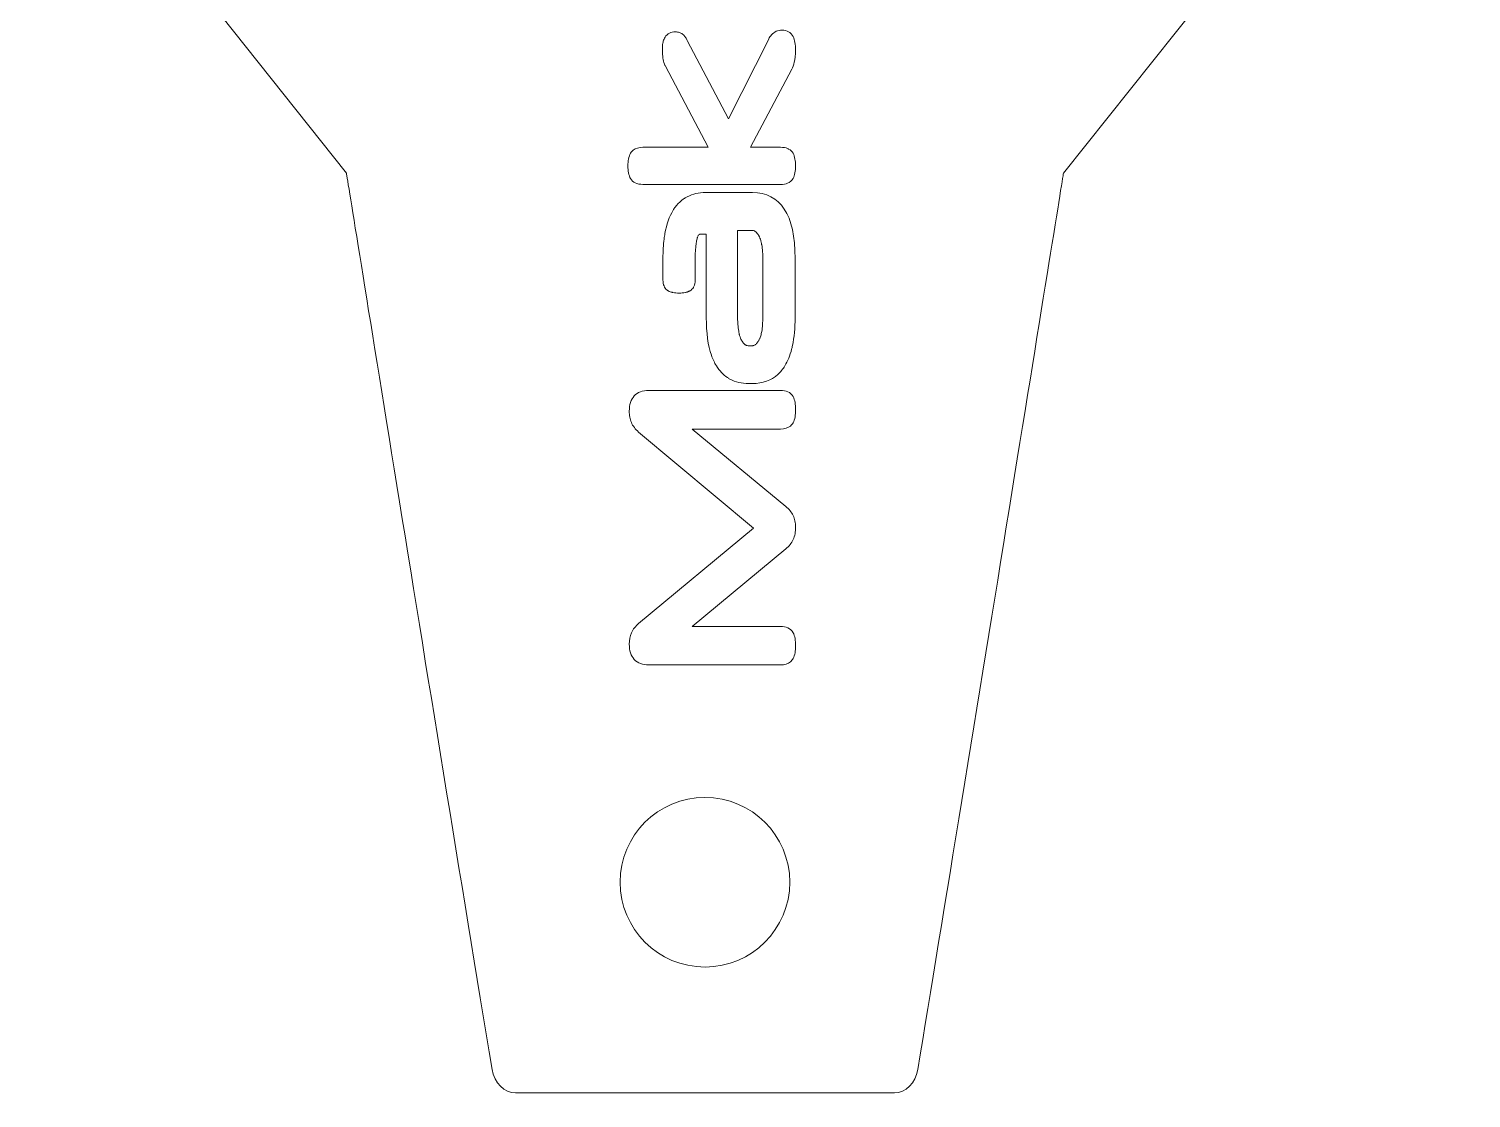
# Model space of a CAD drawing. Header units: inches. Extents: x -5.8 to 5.8, y -5.8 to 5.8.
# Drawn here: x -5.75 to -4.495, y -1.227 to -0.296 of the extents above; entities that cross this region are included whole.
import ezdxf

# ---------------------------------------------------------------- set-up
doc = ezdxf.new("R2010")
doc.units = ezdxf.units.IN
doc.header["$MEASUREMENT"] = 0
doc.layers.add('VIEW_HATCHES', color=7, linetype='Continuous')

msp = doc.modelspace()

# ---------------------------------------------------------------- linework, layer by layer
at = {"layer": 'VIEW_HATCHES', "color": 4, "lineweight": 5}
for points in [[(-4.4772, 0.9065), (-4.4772, 0.9065), (-5.6577, 1.8903), (-5.6577, 1.8903), (-5.6577, 1.8903), (-5.7161, 1.9389), (-5.7499, 2.0109), (-5.75, 2.0869), (-5.75, 2.0869), (-5.7501, 2.1629), (-5.716, 2.2353), (-5.6577, 2.284), (-5.6577, 2.284), (-5.6577, 2.284), (-4.4772, 3.2677), (-4.4772, 3.2677), (-4.4772, 3.2677), (-4.4772, 3.2677), (-4.4772, 3.2677), (-4.4772, 3.2677), (-4.4772, 3.2677), (-4.471, 3.2983), (-4.1656, 4.8512), (-3.9972, 5.6868), (-3.9972, 5.6868), (-3.9898, 5.7236), (-3.9574, 5.75), (-3.92, 5.75), (-3.92, 5.75), (-3.92, 5.75), (-2.6709, 5.75), (-2.6709, 5.75), (-2.6709, 5.75), (-2.6335, 5.75), (-2.6012, 5.7235), (-2.5937, 5.6868), (-2.5937, 5.6868), (-2.3902, 4.6773), (-2.1199, 3.2983), (-2.1138, 3.2677), (-2.1138, 3.2677), (-2.1138, 3.2677), (-2.1138, 3.2677), (-2.1138, 3.2677), (-2.1138, 3.2677), (-2.1138, 3.2677), (-0.9333, 2.284), (-0.9333, 2.284), (-0.9333, 2.284), (-0.8748, 2.2354), (-0.841, 2.1633), (-0.841, 2.0874), (-0.841, 2.0874), (-0.8409, 2.0114), (-0.8749, 1.939), (-0.9333, 1.8903), (-0.9333, 1.8903), (-0.9333, 1.8903), (-2.1138, 0.9065), (-2.1138, 0.9065), (-2.1138, 0.9065), (-2.1138, 0.9065), (-2.1138, 0.9065), (-2.1138, 0.9065), (-2.1138, 0.9065), (-2.1199, 0.8759), (-2.4356, -0.7278), (-2.5938, -1.5126), (-2.5938, -1.5126), (-2.6012, -1.5493), (-2.6335, -1.5757), (-2.671, -1.5757), (-2.671, -1.5757), (-2.671, -1.5757), (-3.92, -1.5757), (-3.92, -1.5757), (-3.92, -1.5757), (-3.9575, -1.5757), (-3.9898, -1.5493), (-3.9972, -1.5126), (-3.9972, -1.5126), (-4.2007, -0.5031), (-4.471, 0.8759), (-4.4772, 0.9065), (-4.4772, 0.9065), (-4.4772, 0.9065), (-4.4772, 0.9065), (-4.4772, 0.9065)], [(-4.8495, 0.3394), (-4.8495, 0.3394), (-4.5968, 0.0221), (-4.5968, 0.0221), (-4.5968, 0.0221), (-4.5814, 0.0065), (-4.5725, -0.0167), (-4.5724, -0.0413), (-4.5724, -0.0413), (-4.5724, -0.0658), (-4.5814, -0.0891), (-4.5968, -0.1048), (-4.5968, -0.1048), (-4.5968, -0.1048), (-4.8495, -0.422), (-4.8495, -0.422), (-4.8495, -0.422), (-4.8495, -0.422), (-4.8495, -0.422), (-4.8495, -0.422), (-4.8495, -0.422), (-4.8511, -0.4319), (-4.9318, -0.9326), (-4.9763, -1.202), (-4.9763, -1.202), (-4.9782, -1.2139), (-4.9867, -1.2224), (-4.9966, -1.2224), (-4.9966, -1.2224), (-4.9966, -1.2224), (-5.3264, -1.2224), (-5.3264, -1.2224), (-5.3264, -1.2224), (-5.3363, -1.2224), (-5.3449, -1.2138), (-5.3468, -1.202), (-5.3468, -1.202), (-5.4006, -0.8765), (-5.4719, -0.4318), (-5.4736, -0.422), (-5.4736, -0.422), (-5.4736, -0.422), (-5.4736, -0.422), (-5.4736, -0.422), (-5.4736, -0.422), (-5.4736, -0.422), (-5.7256, -0.1048), (-5.7256, -0.1048), (-5.7256, -0.1048), (-5.7411, -0.0891), (-5.75, -0.0659), (-5.75, -0.0414), (-5.75, -0.0414), (-5.75, -0.0169), (-5.741, 0.0065), (-5.7256, 0.0222), (-5.7256, 0.0222), (-5.7256, 0.0222), (-5.4736, 0.3394), (-5.4736, 0.3394), (-5.4736, 0.3394), (-5.4736, 0.3394), (-5.4736, 0.3394), (-5.4736, 0.3394), (-5.4736, 0.3394), (-5.4719, 0.3493), (-5.3886, 0.8664), (-5.3468, 1.1194), (-5.3468, 1.1194), (-5.3449, 1.1313), (-5.3363, 1.1398), (-5.3264, 1.1398), (-5.3264, 1.1398), (-5.3264, 1.1398), (-4.9966, 1.1398), (-4.9966, 1.1398), (-4.9966, 1.1398), (-4.9868, 1.1398), (-4.9782, 1.1312), (-4.9763, 1.1194), (-4.9763, 1.1194), (-4.9225, 0.7939), (-4.8512, 0.3492), (-4.8495, 0.3394), (-4.8495, 0.3394), (-4.8495, 0.3394), (-4.8495, 0.3394), (-4.8495, 0.3394)]]:
    msp.add_open_spline(points, degree=3, knots=[0, 0, 0, 0, 0.045455, 0.045455, 0.045455, 0.045455, 0.090909, 0.090909, 0.090909, 0.090909, 0.136364, 0.136364, 0.136364, 0.136364, 0.181818, 0.181818, 0.181818, 0.181818, 0.227273, 0.227273, 0.227273, 0.227273, 0.272727, 0.272727, 0.272727, 0.272727, 0.318182, 0.318182, 0.318182, 0.318182, 0.363636, 0.363636, 0.363636, 0.363636, 0.409091, 0.409091, 0.409091, 0.409091, 0.454545, 0.454545, 0.454545, 0.454545, 0.5, 0.5, 0.5, 0.5, 0.545455, 0.545455, 0.545455, 0.545455, 0.590909, 0.590909, 0.590909, 0.590909, 0.636364, 0.636364, 0.636364, 0.636364, 0.681818, 0.681818, 0.681818, 0.681818, 0.727273, 0.727273, 0.727273, 0.727273, 0.772727, 0.772727, 0.772727, 0.772727, 0.818182, 0.818182, 0.818182, 0.818182, 0.863636, 0.863636, 0.863636, 0.863636, 0.909091, 0.909091, 0.909091, 0.909091, 0.954545, 0.954545, 0.954545, 0.954545, 1, 1, 1, 1], dxfattribs=at)
at = {"layer": 'VIEW_HATCHES', "color": 2, "lineweight": 5}
for points, knots in [([(-5.1588, -0.3993), (-5.1588, -0.3993), (-5.196, -0.3288), (-5.196, -0.3288), (-5.196, -0.3288), (-5.196, -0.3288), (-5.196, -0.3288), (-5.196, -0.3288), (-5.196, -0.3288), (-5.196, -0.3288), (-5.196, -0.3287), (-5.196, -0.3287), (-5.196, -0.3287), (-5.196, -0.3287), (-5.196, -0.3287), (-5.196, -0.3287), (-5.196, -0.3287), (-5.1962, -0.3283), (-5.1964, -0.328), (-5.1965, -0.3278), (-5.1965, -0.3278), (-5.1966, -0.3276), (-5.1967, -0.3273), (-5.1969, -0.3269), (-5.1969, -0.3269), (-5.1975, -0.3253), (-5.198, -0.3235), (-5.1982, -0.3217), (-5.1982, -0.3217), (-5.1983, -0.3207), (-5.1984, -0.3193), (-5.1985, -0.3176), (-5.1985, -0.3176), (-5.1986, -0.3159), (-5.1986, -0.3141), (-5.1986, -0.3123), (-5.1986, -0.3123), (-5.1986, -0.3123), (-5.1986, -0.3123), (-5.1986, -0.3123), (-5.1986, -0.3123), (-5.1986, -0.3123), (-5.1986, -0.3123), (-5.1986, -0.3123), (-5.1986, -0.3123), (-5.1986, -0.3107), (-5.1984, -0.3092), (-5.198, -0.3078), (-5.198, -0.3078), (-5.1979, -0.3074), (-5.1979, -0.3072), (-5.1978, -0.307), (-5.1978, -0.307), (-5.1975, -0.3058), (-5.1969, -0.3047), (-5.1963, -0.3036), (-5.1963, -0.3036), (-5.1963, -0.3036), (-5.1963, -0.3036), (-5.1963, -0.3036), (-5.1963, -0.3036), (-5.1953, -0.302), (-5.194, -0.3009), (-5.1924, -0.3), (-5.1924, -0.3), (-5.191, -0.2993), (-5.1893, -0.2989), (-5.1874, -0.2989), (-5.1874, -0.2989), (-5.1874, -0.2989), (-5.1874, -0.2989), (-5.1874, -0.2989), (-5.1874, -0.2989), (-5.1861, -0.2989), (-5.1848, -0.2991), (-5.1836, -0.2995), (-5.1836, -0.2995), (-5.1823, -0.3), (-5.1812, -0.3007), (-5.1803, -0.3016), (-5.1803, -0.3016), (-5.1796, -0.3023), (-5.179, -0.303), (-5.1784, -0.3039), (-5.1784, -0.3039), (-5.1779, -0.3047), (-5.1774, -0.3055), (-5.1769, -0.3064), (-5.1769, -0.3064), (-5.1769, -0.3064), (-5.1769, -0.3064), (-5.1769, -0.3064), (-5.1769, -0.3064), (-5.1769, -0.3064), (-5.1412, -0.3745), (-5.1412, -0.3745), (-5.1412, -0.3745), (-5.1412, -0.3745), (-5.1061, -0.3052), (-5.1061, -0.3052), (-5.1061, -0.3052), (-5.1061, -0.3052), (-5.1061, -0.3052), (-5.1061, -0.3052), (-5.1061, -0.3052), (-5.1061, -0.3052), (-5.1061, -0.3051), (-5.1061, -0.3051), (-5.1061, -0.3051), (-5.1057, -0.3045), (-5.1054, -0.3039), (-5.105, -0.3033), (-5.105, -0.3033), (-5.1046, -0.3026), (-5.1041, -0.3021), (-5.1037, -0.3016), (-5.1037, -0.3016), (-5.1012, -0.2988), (-5.0981, -0.2974), (-5.0944, -0.2974), (-5.0944, -0.2974), (-5.09, -0.2974), (-5.0868, -0.2992), (-5.0848, -0.303), (-5.0848, -0.303), (-5.0841, -0.3045), (-5.0835, -0.3062), (-5.0832, -0.3083), (-5.0832, -0.3083), (-5.0828, -0.3102), (-5.0827, -0.3123), (-5.0827, -0.3147), (-5.0827, -0.3147), (-5.0827, -0.3191), (-5.083, -0.3226), (-5.0838, -0.3253), (-5.0838, -0.3253), (-5.0845, -0.3279), (-5.0852, -0.3299), (-5.086, -0.3313), (-5.086, -0.3313), (-5.086, -0.3313), (-5.122, -0.3994), (-5.122, -0.3994), (-5.122, -0.3994), (-5.122, -0.3994), (-5.0957, -0.3994), (-5.0957, -0.3994), (-5.0957, -0.3994), (-5.0957, -0.3994), (-5.0957, -0.3993), (-5.0957, -0.3993), (-5.0957, -0.3993), (-5.0957, -0.3993), (-5.0957, -0.3993), (-5.0957, -0.3993), (-5.0957, -0.3993), (-5.0957, -0.3993), (-5.0957, -0.3994), (-5.0957, -0.3994), (-5.0957, -0.3994), (-5.0933, -0.3994), (-5.0913, -0.3997), (-5.0896, -0.4004), (-5.0896, -0.4004), (-5.0892, -0.4006), (-5.0889, -0.4008), (-5.0887, -0.4009), (-5.0887, -0.4009), (-5.0887, -0.4009), (-5.0887, -0.4009), (-5.0887, -0.4009), (-5.0887, -0.4009), (-5.087, -0.4017), (-5.0858, -0.403), (-5.0849, -0.4045), (-5.0849, -0.4045), (-5.0841, -0.4059), (-5.0835, -0.4076), (-5.0832, -0.4096), (-5.0832, -0.4096), (-5.0828, -0.4114), (-5.0827, -0.4134), (-5.0827, -0.4156), (-5.0827, -0.4156), (-5.0827, -0.4178), (-5.0828, -0.4198), (-5.0832, -0.4216), (-5.0832, -0.4216), (-5.0835, -0.4236), (-5.0841, -0.4252), (-5.0849, -0.4266), (-5.0849, -0.4266), (-5.086, -0.4284), (-5.0876, -0.4298), (-5.0896, -0.4306), (-5.0896, -0.4306), (-5.0913, -0.4313), (-5.0934, -0.4317), (-5.0957, -0.4317), (-5.0957, -0.4317), (-5.0957, -0.4317), (-5.2155, -0.4317), (-5.2155, -0.4317), (-5.2155, -0.4317), (-5.2208, -0.4317), (-5.2244, -0.43), (-5.2263, -0.4266), (-5.2263, -0.4266), (-5.2271, -0.4253), (-5.2277, -0.4236), (-5.2281, -0.4216), (-5.2281, -0.4216), (-5.2284, -0.4198), (-5.2286, -0.4178), (-5.2286, -0.4156), (-5.2286, -0.4156), (-5.2286, -0.4134), (-5.2284, -0.4114), (-5.2281, -0.4096), (-5.2281, -0.4096), (-5.2277, -0.4076), (-5.2271, -0.4059), (-5.2263, -0.4045), (-5.2263, -0.4045), (-5.2263, -0.4045), (-5.2263, -0.4045), (-5.2263, -0.4045), (-5.2263, -0.4045), (-5.2263, -0.4045), (-5.2263, -0.4045), (-5.2263, -0.4045), (-5.2263, -0.4045), (-5.2263, -0.4045), (-5.2263, -0.4045), (-5.2263, -0.4045), (-5.2263, -0.4045), (-5.226, -0.4039), (-5.2257, -0.4035), (-5.2253, -0.403), (-5.2253, -0.403), (-5.2249, -0.4026), (-5.2245, -0.4022), (-5.224, -0.4018), (-5.224, -0.4018), (-5.2219, -0.4002), (-5.2191, -0.3994), (-5.2155, -0.3994), (-5.2155, -0.3994), (-5.2155, -0.3994), (-5.1588, -0.3993), (-5.1588, -0.3993)], [0, 0, 0, 0, 0.015873, 0.015873, 0.015873, 0.015873, 0.031746, 0.031746, 0.031746, 0.031746, 0.047619, 0.047619, 0.047619, 0.047619, 0.063492, 0.063492, 0.063492, 0.063492, 0.079365, 0.079365, 0.079365, 0.079365, 0.095238, 0.095238, 0.095238, 0.095238, 0.111111, 0.111111, 0.111111, 0.111111, 0.126984, 0.126984, 0.126984, 0.126984, 0.142857, 0.142857, 0.142857, 0.142857, 0.15873, 0.15873, 0.15873, 0.15873, 0.174603, 0.174603, 0.174603, 0.174603, 0.190476, 0.190476, 0.190476, 0.190476, 0.206349, 0.206349, 0.206349, 0.206349, 0.222222, 0.222222, 0.222222, 0.222222, 0.238095, 0.238095, 0.238095, 0.238095, 0.253968, 0.253968, 0.253968, 0.253968, 0.269841, 0.269841, 0.269841, 0.269841, 0.285714, 0.285714, 0.285714, 0.285714, 0.301587, 0.301587, 0.301587, 0.301587, 0.31746, 0.31746, 0.31746, 0.31746, 0.333333, 0.333333, 0.333333, 0.333333, 0.349206, 0.349206, 0.349206, 0.349206, 0.365079, 0.365079, 0.365079, 0.365079, 0.380952, 0.380952, 0.380952, 0.380952, 0.396825, 0.396825, 0.396825, 0.396825, 0.412698, 0.412698, 0.412698, 0.412698, 0.428571, 0.428571, 0.428571, 0.428571, 0.444444, 0.444444, 0.444444, 0.444444, 0.460317, 0.460317, 0.460317, 0.460317, 0.47619, 0.47619, 0.47619, 0.47619, 0.492063, 0.492063, 0.492063, 0.492063, 0.507937, 0.507937, 0.507937, 0.507937, 0.52381, 0.52381, 0.52381, 0.52381, 0.539683, 0.539683, 0.539683, 0.539683, 0.555556, 0.555556, 0.555556, 0.555556, 0.571429, 0.571429, 0.571429, 0.571429, 0.587302, 0.587302, 0.587302, 0.587302, 0.603175, 0.603175, 0.603175, 0.603175, 0.619048, 0.619048, 0.619048, 0.619048, 0.634921, 0.634921, 0.634921, 0.634921, 0.650794, 0.650794, 0.650794, 0.650794, 0.666667, 0.666667, 0.666667, 0.666667, 0.68254, 0.68254, 0.68254, 0.68254, 0.698413, 0.698413, 0.698413, 0.698413, 0.714286, 0.714286, 0.714286, 0.714286, 0.730159, 0.730159, 0.730159, 0.730159, 0.746032, 0.746032, 0.746032, 0.746032, 0.761905, 0.761905, 0.761905, 0.761905, 0.777778, 0.777778, 0.777778, 0.777778, 0.793651, 0.793651, 0.793651, 0.793651, 0.809524, 0.809524, 0.809524, 0.809524, 0.825397, 0.825397, 0.825397, 0.825397, 0.84127, 0.84127, 0.84127, 0.84127, 0.857143, 0.857143, 0.857143, 0.857143, 0.873016, 0.873016, 0.873016, 0.873016, 0.888889, 0.888889, 0.888889, 0.888889, 0.904762, 0.904762, 0.904762, 0.904762, 0.920635, 0.920635, 0.920635, 0.920635, 0.936508, 0.936508, 0.936508, 0.936508, 0.952381, 0.952381, 0.952381, 0.952381, 0.968254, 0.968254, 0.968254, 0.968254, 0.984127, 0.984127, 0.984127, 0.984127, 1, 1, 1, 1]), ([(-5.0831, -0.5477), (-5.0831, -0.5568), (-5.0839, -0.5649), (-5.0853, -0.5718), (-5.0853, -0.5718), (-5.0856, -0.573), (-5.0858, -0.5741), (-5.0861, -0.5752), (-5.0861, -0.5752), (-5.0875, -0.5807), (-5.0895, -0.5855), (-5.0919, -0.5895), (-5.0919, -0.5895), (-5.0919, -0.5895), (-5.0919, -0.5896), (-5.0919, -0.5896), (-5.0919, -0.5896), (-5.0919, -0.5896), (-5.0919, -0.5896), (-5.0919, -0.5896), (-5.0919, -0.5896), (-5.0928, -0.591), (-5.0938, -0.5923), (-5.0948, -0.5936), (-5.0948, -0.5936), (-5.0958, -0.5948), (-5.0968, -0.5959), (-5.098, -0.597), (-5.098, -0.597), (-5.098, -0.597), (-5.098, -0.597), (-5.098, -0.597), (-5.098, -0.597), (-5.1038, -0.6023), (-5.1112, -0.605), (-5.1203, -0.605), (-5.1203, -0.605), (-5.1203, -0.605), (-5.1206, -0.605), (-5.1206, -0.605), (-5.1206, -0.605), (-5.1206, -0.605), (-5.1206, -0.605), (-5.1206, -0.605), (-5.1206, -0.605), (-5.1206, -0.605), (-5.123, -0.605), (-5.123, -0.605), (-5.123, -0.605), (-5.123, -0.605), (-5.123, -0.605), (-5.123, -0.605), (-5.123, -0.605), (-5.123, -0.605), (-5.1233, -0.605), (-5.1233, -0.605), (-5.1233, -0.605), (-5.1233, -0.605), (-5.1233, -0.605), (-5.1233, -0.605), (-5.1233, -0.605), (-5.1233, -0.605), (-5.1233, -0.605), (-5.1233, -0.605), (-5.1233, -0.605), (-5.1296, -0.605), (-5.1351, -0.6037), (-5.1398, -0.6011), (-5.1398, -0.6011), (-5.1406, -0.6007), (-5.1413, -0.6003), (-5.142, -0.5998), (-5.142, -0.5998), (-5.1458, -0.5973), (-5.149, -0.5939), (-5.1516, -0.5896), (-5.1516, -0.5896), (-5.1516, -0.5896), (-5.1516, -0.5896), (-5.1516, -0.5896), (-5.1516, -0.5896), (-5.1516, -0.5896), (-5.1516, -0.5895), (-5.1516, -0.5895), (-5.1516, -0.5895), (-5.1525, -0.5882), (-5.1532, -0.5868), (-5.1539, -0.5852), (-5.1539, -0.5852), (-5.1539, -0.5852), (-5.1539, -0.5852), (-5.1539, -0.5852), (-5.1539, -0.5852), (-5.1546, -0.5837), (-5.1553, -0.5821), (-5.1559, -0.5804), (-5.1559, -0.5804), (-5.1589, -0.5718), (-5.1604, -0.5609), (-5.1604, -0.5477), (-5.1604, -0.5477), (-5.1604, -0.5477), (-5.1605, -0.5477), (-5.1605, -0.5477), (-5.1605, -0.5477), (-5.1605, -0.5477), (-5.1604, -0.5474), (-5.1604, -0.5474), (-5.1604, -0.5474), (-5.1604, -0.5474), (-5.1604, -0.475), (-5.1604, -0.475), (-5.1604, -0.475), (-5.1604, -0.475), (-5.1661, -0.475), (-5.1661, -0.475), (-5.1661, -0.475), (-5.1661, -0.475), (-5.1661, -0.475), (-5.1661, -0.475), (-5.1661, -0.475), (-5.1661, -0.475), (-5.1661, -0.475), (-5.1661, -0.475), (-5.1661, -0.475), (-5.1661, -0.475), (-5.1661, -0.475), (-5.1662, -0.4751), (-5.1662, -0.4751), (-5.1662, -0.4751), (-5.1663, -0.4751), (-5.1664, -0.4752), (-5.1664, -0.4752), (-5.1664, -0.4752), (-5.1664, -0.4752), (-5.1664, -0.4752), (-5.1664, -0.4752), (-5.1668, -0.4754), (-5.1673, -0.4758), (-5.1674, -0.476), (-5.1674, -0.476), (-5.1674, -0.476), (-5.1675, -0.4762), (-5.1675, -0.4762), (-5.1675, -0.4762), (-5.1675, -0.4762), (-5.1675, -0.4762), (-5.1675, -0.4762), (-5.1675, -0.4762), (-5.1675, -0.4762), (-5.1675, -0.4763), (-5.1675, -0.4763), (-5.1675, -0.4763), (-5.1675, -0.4763), (-5.1675, -0.4763), (-5.1675, -0.4763), (-5.1675, -0.4763), (-5.1675, -0.4763), (-5.1676, -0.4765), (-5.1676, -0.4765), (-5.1676, -0.4765), (-5.1676, -0.4765), (-5.1676, -0.4765), (-5.1676, -0.4765), (-5.1676, -0.4765), (-5.1677, -0.4769), (-5.1679, -0.4773), (-5.168, -0.4777), (-5.168, -0.4777), (-5.168, -0.4777), (-5.168, -0.4777), (-5.168, -0.4777), (-5.168, -0.4777), (-5.168, -0.4777), (-5.168, -0.4778), (-5.168, -0.4778), (-5.168, -0.4778), (-5.168, -0.4778), (-5.168, -0.4778), (-5.168, -0.4778), (-5.168, -0.4778), (-5.168, -0.4778), (-5.1681, -0.478), (-5.1681, -0.478), (-5.1681, -0.478), (-5.1681, -0.478), (-5.1682, -0.4783), (-5.1682, -0.4783), (-5.1682, -0.4783), (-5.1683, -0.4787), (-5.1685, -0.4793), (-5.1686, -0.4799), (-5.1686, -0.4799), (-5.1686, -0.4799), (-5.1686, -0.4799), (-5.1686, -0.4799), (-5.1686, -0.4799), (-5.1688, -0.4805), (-5.1689, -0.4811), (-5.169, -0.4818), (-5.169, -0.4818), (-5.1691, -0.4824), (-5.1692, -0.4831), (-5.1693, -0.4838), (-5.1693, -0.4838), (-5.1698, -0.4875), (-5.1701, -0.4919), (-5.1701, -0.4971), (-5.1701, -0.4971), (-5.1701, -0.4971), (-5.1701, -0.5148), (-5.1701, -0.5148), (-5.1701, -0.5148), (-5.1701, -0.5148), (-5.1701, -0.5151), (-5.1701, -0.5151), (-5.1701, -0.5151), (-5.1701, -0.5151), (-5.1701, -0.5151), (-5.1701, -0.5151), (-5.1701, -0.5151), (-5.1701, -0.5172), (-5.1705, -0.5191), (-5.1712, -0.5206), (-5.1712, -0.5206), (-5.1712, -0.5206), (-5.1712, -0.5206), (-5.1712, -0.5206), (-5.1712, -0.5206), (-5.1714, -0.5209), (-5.1715, -0.5211), (-5.1716, -0.5214), (-5.1716, -0.5214), (-5.1716, -0.5214), (-5.1716, -0.5214), (-5.1716, -0.5214), (-5.1716, -0.5214), (-5.1723, -0.5225), (-5.1733, -0.5235), (-5.1744, -0.5242), (-5.1744, -0.5242), (-5.1744, -0.5242), (-5.1744, -0.5242), (-5.1744, -0.5242), (-5.1744, -0.5242), (-5.1744, -0.5242), (-5.1747, -0.5243), (-5.1747, -0.5243), (-5.1747, -0.5243), (-5.1747, -0.5243), (-5.1747, -0.5244), (-5.1747, -0.5244), (-5.1747, -0.5244), (-5.1747, -0.5244), (-5.1748, -0.5244), (-5.1748, -0.5244), (-5.1748, -0.5244), (-5.1748, -0.5244), (-5.1748, -0.5244), (-5.1748, -0.5244), (-5.1748, -0.5244), (-5.1748, -0.5244), (-5.175, -0.5245), (-5.175, -0.5245), (-5.175, -0.5245), (-5.175, -0.5245), (-5.175, -0.5245), (-5.175, -0.5245), (-5.175, -0.5245), (-5.175, -0.5245), (-5.175, -0.5245), (-5.175, -0.5245), (-5.175, -0.5245), (-5.175, -0.5245), (-5.1751, -0.5246), (-5.1751, -0.5246), (-5.1751, -0.5246), (-5.1751, -0.5246), (-5.1751, -0.5246), (-5.1751, -0.5246), (-5.1751, -0.5246), (-5.1754, -0.5247), (-5.1757, -0.5248), (-5.1759, -0.5249), (-5.1759, -0.5249), (-5.1759, -0.5249), (-5.1759, -0.5249), (-5.1759, -0.5249), (-5.1759, -0.5249), (-5.1759, -0.5249), (-5.1759, -0.525), (-5.1759, -0.525), (-5.1759, -0.525), (-5.1759, -0.525), (-5.176, -0.525), (-5.176, -0.525), (-5.176, -0.525), (-5.176, -0.525), (-5.1761, -0.525), (-5.1761, -0.525), (-5.1761, -0.525), (-5.1761, -0.525), (-5.1761, -0.525), (-5.1761, -0.525), (-5.1761, -0.525), (-5.1761, -0.525), (-5.1762, -0.5251), (-5.1762, -0.5251), (-5.1762, -0.5251), (-5.1762, -0.5251), (-5.1763, -0.5251), (-5.1763, -0.5251), (-5.1763, -0.5251), (-5.1765, -0.5252), (-5.1768, -0.5253), (-5.1771, -0.5254), (-5.1771, -0.5254), (-5.1771, -0.5254), (-5.1771, -0.5254), (-5.1771, -0.5254), (-5.1771, -0.5254), (-5.1771, -0.5254), (-5.1772, -0.5254), (-5.1772, -0.5254), (-5.1772, -0.5254), (-5.1772, -0.5254), (-5.1772, -0.5254), (-5.1772, -0.5254), (-5.1772, -0.5254), (-5.1774, -0.5255), (-5.1777, -0.5256), (-5.178, -0.5256), (-5.178, -0.5256), (-5.1783, -0.5257), (-5.1786, -0.5258), (-5.1789, -0.5258), (-5.1789, -0.5258), (-5.1804, -0.5261), (-5.1821, -0.5263), (-5.184, -0.5263), (-5.184, -0.5263), (-5.184, -0.5263), (-5.184, -0.5263), (-5.184, -0.5263), (-5.184, -0.5263), (-5.184, -0.5263), (-5.184, -0.5263), (-5.184, -0.5263), (-5.184, -0.5263), (-5.186, -0.5263), (-5.1878, -0.5261), (-5.1894, -0.5258), (-5.1894, -0.5258), (-5.1897, -0.5257), (-5.1899, -0.5257), (-5.1901, -0.5256), (-5.1901, -0.5256), (-5.1914, -0.5253), (-5.1925, -0.5249), (-5.1935, -0.5244), (-5.1935, -0.5244), (-5.1935, -0.5244), (-5.1935, -0.5244), (-5.1935, -0.5244), (-5.1935, -0.5244), (-5.1935, -0.5244), (-5.1935, -0.5244), (-5.1935, -0.5244), (-5.1935, -0.5244), (-5.1937, -0.5242), (-5.1939, -0.5241), (-5.1942, -0.5239), (-5.1942, -0.5239), (-5.1944, -0.5238), (-5.1946, -0.5236), (-5.1948, -0.5234), (-5.1948, -0.5234), (-5.1948, -0.5234), (-5.1948, -0.5234), (-5.1948, -0.5234), (-5.1948, -0.5234), (-5.1958, -0.5226), (-5.1966, -0.5214), (-5.1972, -0.5201), (-5.1972, -0.5201), (-5.1972, -0.5201), (-5.1972, -0.5201), (-5.1972, -0.5201), (-5.1972, -0.5201), (-5.1972, -0.5201), (-5.1972, -0.5201), (-5.1972, -0.5201), (-5.1972, -0.5201), (-5.1973, -0.5198), (-5.1974, -0.5196), (-5.1974, -0.5194), (-5.1974, -0.5194), (-5.1975, -0.5192), (-5.1976, -0.519), (-5.1976, -0.5187), (-5.1976, -0.5187), (-5.1979, -0.5176), (-5.1981, -0.5164), (-5.1981, -0.5151), (-5.1981, -0.5151), (-5.1981, -0.5151), (-5.1981, -0.5151), (-5.1981, -0.5151), (-5.1981, -0.5151), (-5.1981, -0.5151), (-5.1981, -0.5148), (-5.1981, -0.5148), (-5.1981, -0.5148), (-5.1981, -0.5148), (-5.1981, -0.4964), (-5.1981, -0.4964), (-5.1981, -0.4964), (-5.1981, -0.4964), (-5.1981, -0.4964), (-5.1981, -0.4964), (-5.1981, -0.4964), (-5.1981, -0.4964), (-5.1981, -0.4961), (-5.1981, -0.4961), (-5.1981, -0.4961), (-5.1981, -0.4961), (-5.1981, -0.4961), (-5.1981, -0.4961), (-5.1981, -0.4961), (-5.1981, -0.49), (-5.1978, -0.4844), (-5.1971, -0.4793), (-5.1971, -0.4793), (-5.1969, -0.4776), (-5.1967, -0.476), (-5.1964, -0.4744), (-5.1964, -0.4744), (-5.195, -0.4663), (-5.1926, -0.4596), (-5.1893, -0.4542), (-5.1893, -0.4542), (-5.1893, -0.4542), (-5.1893, -0.4542), (-5.1893, -0.4542), (-5.1893, -0.4542), (-5.1893, -0.4542), (-5.1893, -0.4542), (-5.1893, -0.4542), (-5.1893, -0.4542), (-5.189, -0.4537), (-5.1887, -0.4533), (-5.1884, -0.4528), (-5.1884, -0.4528), (-5.1881, -0.4524), (-5.1878, -0.4519), (-5.1875, -0.4515), (-5.1875, -0.4515), (-5.1858, -0.4493), (-5.184, -0.4474), (-5.182, -0.4457), (-5.182, -0.4457), (-5.182, -0.4457), (-5.182, -0.4457), (-5.182, -0.4457), (-5.182, -0.4457), (-5.182, -0.4457), (-5.1819, -0.4457), (-5.1819, -0.4457), (-5.1819, -0.4457), (-5.1819, -0.4457), (-5.1819, -0.4457), (-5.1819, -0.4457), (-5.1819, -0.4457), (-5.1811, -0.4451), (-5.1803, -0.4445), (-5.1795, -0.4439), (-5.1795, -0.4439), (-5.1786, -0.4433), (-5.1778, -0.4428), (-5.1769, -0.4424), (-5.1769, -0.4424), (-5.1722, -0.44), (-5.1669, -0.4388), (-5.161, -0.4388), (-5.161, -0.4388), (-5.161, -0.4388), (-5.1203, -0.4388), (-5.1203, -0.4388), (-5.1203, -0.4388), (-5.0956, -0.4388), (-5.0832, -0.4579), (-5.0831, -0.4961), (-5.0831, -0.4961), (-5.0831, -0.4961), (-5.0831, -0.4961), (-5.0831, -0.4961), (-5.0831, -0.4961), (-5.0831, -0.4961), (-5.0831, -0.4964), (-5.0831, -0.4964), (-5.0831, -0.4964), (-5.0831, -0.4964), (-5.0831, -0.5474), (-5.0831, -0.5474), (-5.0831, -0.5474), (-5.0831, -0.5474), (-5.0831, -0.5477), (-5.0831, -0.5477), (-5.0831, -0.5477), (-5.0831, -0.5477), (-5.0831, -0.5477), (-5.0831, -0.5477)], [0, 0, 0, 0, 0.007812, 0.007812, 0.007812, 0.007812, 0.015625, 0.015625, 0.015625, 0.015625, 0.023438, 0.023438, 0.023438, 0.023438, 0.03125, 0.03125, 0.03125, 0.03125, 0.039062, 0.039062, 0.039062, 0.039062, 0.046875, 0.046875, 0.046875, 0.046875, 0.054688, 0.054688, 0.054688, 0.054688, 0.0625, 0.0625, 0.0625, 0.0625, 0.070312, 0.070312, 0.070312, 0.070312, 0.078125, 0.078125, 0.078125, 0.078125, 0.085938, 0.085938, 0.085938, 0.085938, 0.09375, 0.09375, 0.09375, 0.09375, 0.101562, 0.101562, 0.101562, 0.101562, 0.109375, 0.109375, 0.109375, 0.109375, 0.117188, 0.117188, 0.117188, 0.117188, 0.125, 0.125, 0.125, 0.125, 0.132812, 0.132812, 0.132812, 0.132812, 0.140625, 0.140625, 0.140625, 0.140625, 0.148438, 0.148438, 0.148438, 0.148438, 0.15625, 0.15625, 0.15625, 0.15625, 0.164062, 0.164062, 0.164062, 0.164062, 0.171875, 0.171875, 0.171875, 0.171875, 0.179688, 0.179688, 0.179688, 0.179688, 0.1875, 0.1875, 0.1875, 0.1875, 0.195312, 0.195312, 0.195312, 0.195312, 0.203125, 0.203125, 0.203125, 0.203125, 0.210938, 0.210938, 0.210938, 0.210938, 0.21875, 0.21875, 0.21875, 0.21875, 0.226562, 0.226562, 0.226562, 0.226562, 0.234375, 0.234375, 0.234375, 0.234375, 0.242188, 0.242188, 0.242188, 0.242188, 0.25, 0.25, 0.25, 0.25, 0.257812, 0.257812, 0.257812, 0.257812, 0.265625, 0.265625, 0.265625, 0.265625, 0.273438, 0.273438, 0.273438, 0.273438, 0.28125, 0.28125, 0.28125, 0.28125, 0.289062, 0.289062, 0.289062, 0.289062, 0.296875, 0.296875, 0.296875, 0.296875, 0.304688, 0.304688, 0.304688, 0.304688, 0.3125, 0.3125, 0.3125, 0.3125, 0.320312, 0.320312, 0.320312, 0.320312, 0.328125, 0.328125, 0.328125, 0.328125, 0.335938, 0.335938, 0.335938, 0.335938, 0.34375, 0.34375, 0.34375, 0.34375, 0.351562, 0.351562, 0.351562, 0.351562, 0.359375, 0.359375, 0.359375, 0.359375, 0.367188, 0.367188, 0.367188, 0.367188, 0.375, 0.375, 0.375, 0.375, 0.382812, 0.382812, 0.382812, 0.382812, 0.390625, 0.390625, 0.390625, 0.390625, 0.398438, 0.398438, 0.398438, 0.398438, 0.40625, 0.40625, 0.40625, 0.40625, 0.414062, 0.414062, 0.414062, 0.414062, 0.421875, 0.421875, 0.421875, 0.421875, 0.429688, 0.429688, 0.429688, 0.429688, 0.4375, 0.4375, 0.4375, 0.4375, 0.445312, 0.445312, 0.445312, 0.445312, 0.453125, 0.453125, 0.453125, 0.453125, 0.460938, 0.460938, 0.460938, 0.460938, 0.46875, 0.46875, 0.46875, 0.46875, 0.476562, 0.476562, 0.476562, 0.476562, 0.484375, 0.484375, 0.484375, 0.484375, 0.492188, 0.492188, 0.492188, 0.492188, 0.5, 0.5, 0.5, 0.5, 0.507812, 0.507812, 0.507812, 0.507812, 0.515625, 0.515625, 0.515625, 0.515625, 0.523438, 0.523438, 0.523438, 0.523438, 0.53125, 0.53125, 0.53125, 0.53125, 0.539062, 0.539062, 0.539062, 0.539062, 0.546875, 0.546875, 0.546875, 0.546875, 0.554688, 0.554688, 0.554688, 0.554688, 0.5625, 0.5625, 0.5625, 0.5625, 0.570312, 0.570312, 0.570312, 0.570312, 0.578125, 0.578125, 0.578125, 0.578125, 0.585938, 0.585938, 0.585938, 0.585938, 0.59375, 0.59375, 0.59375, 0.59375, 0.601562, 0.601562, 0.601562, 0.601562, 0.609375, 0.609375, 0.609375, 0.609375, 0.617188, 0.617188, 0.617188, 0.617188, 0.625, 0.625, 0.625, 0.625, 0.632812, 0.632812, 0.632812, 0.632812, 0.640625, 0.640625, 0.640625, 0.640625, 0.648438, 0.648438, 0.648438, 0.648438, 0.65625, 0.65625, 0.65625, 0.65625, 0.664062, 0.664062, 0.664062, 0.664062, 0.671875, 0.671875, 0.671875, 0.671875, 0.679688, 0.679688, 0.679688, 0.679688, 0.6875, 0.6875, 0.6875, 0.6875, 0.695312, 0.695312, 0.695312, 0.695312, 0.703125, 0.703125, 0.703125, 0.703125, 0.710938, 0.710938, 0.710938, 0.710938, 0.71875, 0.71875, 0.71875, 0.71875, 0.726562, 0.726562, 0.726562, 0.726562, 0.734375, 0.734375, 0.734375, 0.734375, 0.742188, 0.742188, 0.742188, 0.742188, 0.75, 0.75, 0.75, 0.75, 0.757812, 0.757812, 0.757812, 0.757812, 0.765625, 0.765625, 0.765625, 0.765625, 0.773438, 0.773438, 0.773438, 0.773438, 0.78125, 0.78125, 0.78125, 0.78125, 0.789062, 0.789062, 0.789062, 0.789062, 0.796875, 0.796875, 0.796875, 0.796875, 0.804688, 0.804688, 0.804688, 0.804688, 0.8125, 0.8125, 0.8125, 0.8125, 0.820312, 0.820312, 0.820312, 0.820312, 0.828125, 0.828125, 0.828125, 0.828125, 0.835938, 0.835938, 0.835938, 0.835938, 0.84375, 0.84375, 0.84375, 0.84375, 0.851562, 0.851562, 0.851562, 0.851562, 0.859375, 0.859375, 0.859375, 0.859375, 0.867188, 0.867188, 0.867188, 0.867188, 0.875, 0.875, 0.875, 0.875, 0.882812, 0.882812, 0.882812, 0.882812, 0.890625, 0.890625, 0.890625, 0.890625, 0.898438, 0.898438, 0.898438, 0.898438, 0.90625, 0.90625, 0.90625, 0.90625, 0.914062, 0.914062, 0.914062, 0.914062, 0.921875, 0.921875, 0.921875, 0.921875, 0.929688, 0.929688, 0.929688, 0.929688, 0.9375, 0.9375, 0.9375, 0.9375, 0.945312, 0.945312, 0.945312, 0.945312, 0.953125, 0.953125, 0.953125, 0.953125, 0.960938, 0.960938, 0.960938, 0.960938, 0.96875, 0.96875, 0.96875, 0.96875, 0.976562, 0.976562, 0.976562, 0.976562, 0.984375, 0.984375, 0.984375, 0.984375, 0.992188, 0.992188, 0.992188, 0.992188, 1, 1, 1, 1]), ([(-5.1112, -0.4971), (-5.1112, -0.4971), (-5.1112, -0.4971), (-5.1112, -0.4971), (-5.1112, -0.4971), (-5.1112, -0.4971), (-5.1112, -0.4968), (-5.1112, -0.4968), (-5.1112, -0.4968), (-5.1112, -0.4968), (-5.1111, -0.4968), (-5.1111, -0.4968), (-5.1111, -0.4968), (-5.1112, -0.4949), (-5.1112, -0.4932), (-5.1113, -0.4915), (-5.1113, -0.4915), (-5.1113, -0.4915), (-5.1113, -0.4915), (-5.1113, -0.4915), (-5.1113, -0.4915), (-5.1113, -0.4911), (-5.1114, -0.4906), (-5.1114, -0.4902), (-5.1114, -0.4902), (-5.1116, -0.4881), (-5.1118, -0.4861), (-5.1121, -0.4843), (-5.1121, -0.4843), (-5.1121, -0.4843), (-5.1121, -0.4843), (-5.1121, -0.4843), (-5.1121, -0.4843), (-5.1121, -0.4843), (-5.1122, -0.4841), (-5.1122, -0.4841), (-5.1122, -0.4841), (-5.1122, -0.4841), (-5.1122, -0.4838), (-5.1122, -0.4838), (-5.1122, -0.4838), (-5.1123, -0.4834), (-5.1123, -0.4831), (-5.1124, -0.4827), (-5.1124, -0.4827), (-5.1124, -0.4827), (-5.1124, -0.4827), (-5.1124, -0.4827), (-5.1124, -0.4827), (-5.1124, -0.4827), (-5.1124, -0.4827), (-5.1124, -0.4827), (-5.1124, -0.4827), (-5.1124, -0.4827), (-5.1124, -0.4827), (-5.1124, -0.4827), (-5.1124, -0.4827), (-5.1125, -0.4823), (-5.1126, -0.482), (-5.1127, -0.4816), (-5.1127, -0.4816), (-5.1128, -0.4813), (-5.1128, -0.481), (-5.1129, -0.4806), (-5.1129, -0.4806), (-5.1134, -0.479), (-5.114, -0.4776), (-5.1146, -0.4765), (-5.1146, -0.4765), (-5.1146, -0.4765), (-5.1146, -0.4765), (-5.1146, -0.4765), (-5.1146, -0.4765), (-5.1146, -0.4765), (-5.1146, -0.4765), (-5.1146, -0.4765), (-5.1146, -0.4765), (-5.1147, -0.4763), (-5.1149, -0.476), (-5.115, -0.4758), (-5.115, -0.4758), (-5.1152, -0.4755), (-5.1153, -0.4753), (-5.1155, -0.4751), (-5.1155, -0.4751), (-5.1162, -0.474), (-5.117, -0.4732), (-5.1178, -0.4726), (-5.1178, -0.4726), (-5.1178, -0.4726), (-5.118, -0.4724), (-5.118, -0.4724), (-5.118, -0.4724), (-5.118, -0.4724), (-5.1181, -0.4723), (-5.1181, -0.4723), (-5.1181, -0.4723), (-5.1182, -0.4723), (-5.1183, -0.4722), (-5.1185, -0.4722), (-5.1185, -0.4722), (-5.119, -0.4719), (-5.1196, -0.4717), (-5.1203, -0.4717), (-5.1203, -0.4717), (-5.1203, -0.4717), (-5.1331, -0.4717), (-5.1331, -0.4717), (-5.1331, -0.4717), (-5.1331, -0.4717), (-5.1331, -0.5466), (-5.1331, -0.5466), (-5.1331, -0.5466), (-5.1331, -0.5466), (-5.1331, -0.5467), (-5.1331, -0.5467), (-5.1331, -0.5467), (-5.1331, -0.5467), (-5.1331, -0.547), (-5.1331, -0.547), (-5.1331, -0.547), (-5.1331, -0.547), (-5.1332, -0.547), (-5.1332, -0.547), (-5.1332, -0.547), (-5.1331, -0.5488), (-5.1331, -0.5506), (-5.133, -0.5523), (-5.133, -0.5523), (-5.133, -0.5527), (-5.1329, -0.5531), (-5.1329, -0.5536), (-5.1329, -0.5536), (-5.1328, -0.5557), (-5.1325, -0.5577), (-5.1322, -0.5595), (-5.1322, -0.5595), (-5.1322, -0.5595), (-5.1322, -0.5595), (-5.1322, -0.5595), (-5.1322, -0.5595), (-5.1322, -0.5595), (-5.1322, -0.5597), (-5.1322, -0.5597), (-5.1322, -0.5597), (-5.1322, -0.5597), (-5.1322, -0.5597), (-5.1322, -0.5597), (-5.1322, -0.5597), (-5.1322, -0.5597), (-5.1321, -0.56), (-5.1321, -0.56), (-5.1321, -0.56), (-5.1321, -0.5604), (-5.132, -0.5607), (-5.1319, -0.5611), (-5.1319, -0.5611), (-5.1319, -0.5611), (-5.1319, -0.5611), (-5.1319, -0.5611), (-5.1319, -0.5611), (-5.1318, -0.5615), (-5.1317, -0.5618), (-5.1317, -0.5621), (-5.1317, -0.5621), (-5.1317, -0.5621), (-5.1317, -0.5622), (-5.1317, -0.5622), (-5.1317, -0.5622), (-5.1316, -0.5625), (-5.1315, -0.5628), (-5.1314, -0.5631), (-5.1314, -0.5631), (-5.1309, -0.5648), (-5.1304, -0.5662), (-5.1298, -0.5673), (-5.1298, -0.5673), (-5.1298, -0.5673), (-5.1298, -0.5673), (-5.1298, -0.5673), (-5.1298, -0.5673), (-5.1298, -0.5673), (-5.1298, -0.5673), (-5.1298, -0.5673), (-5.1298, -0.5673), (-5.1298, -0.5673), (-5.1298, -0.5673), (-5.1298, -0.5673), (-5.1298, -0.5673), (-5.1298, -0.5673), (-5.1295, -0.5677), (-5.1295, -0.5677), (-5.1295, -0.5677), (-5.1295, -0.5677), (-5.1293, -0.5681), (-5.1293, -0.5681), (-5.1293, -0.5681), (-5.1289, -0.5687), (-5.1285, -0.5693), (-5.1282, -0.5697), (-5.1282, -0.5697), (-5.1282, -0.5697), (-5.1282, -0.5697), (-5.1282, -0.5697), (-5.1282, -0.5697), (-5.1282, -0.5697), (-5.1282, -0.5697), (-5.1282, -0.5697), (-5.1282, -0.5697), (-5.1282, -0.5697), (-5.1279, -0.57), (-5.1279, -0.57), (-5.1279, -0.57), (-5.1279, -0.57), (-5.1279, -0.57), (-5.1279, -0.57), (-5.1279, -0.57), (-5.1279, -0.57), (-5.1277, -0.5702), (-5.1277, -0.5702), (-5.1277, -0.5702), (-5.1277, -0.5702), (-5.1277, -0.5702), (-5.1277, -0.5702), (-5.1277, -0.5702), (-5.1274, -0.5706), (-5.127, -0.5709), (-5.1267, -0.5712), (-5.1267, -0.5712), (-5.1267, -0.5712), (-5.1264, -0.5713), (-5.1264, -0.5713), (-5.1264, -0.5713), (-5.1263, -0.5714), (-5.1262, -0.5715), (-5.126, -0.5716), (-5.126, -0.5716), (-5.1258, -0.5717), (-5.1256, -0.5718), (-5.1254, -0.5718), (-5.1254, -0.5718), (-5.1254, -0.5718), (-5.1254, -0.5718), (-5.1254, -0.5718), (-5.1254, -0.5718), (-5.125, -0.572), (-5.1245, -0.5721), (-5.124, -0.5721), (-5.124, -0.5721), (-5.124, -0.5721), (-5.1203, -0.5721), (-5.1203, -0.5721), (-5.1203, -0.5721), (-5.1203, -0.5721), (-5.1203, -0.5721), (-5.1203, -0.5721), (-5.1203, -0.5721), (-5.1203, -0.5721), (-5.12, -0.5721), (-5.12, -0.5721), (-5.12, -0.5721), (-5.12, -0.5721), (-5.12, -0.5721), (-5.12, -0.5721), (-5.12, -0.5721), (-5.1197, -0.572), (-5.1195, -0.572), (-5.1192, -0.5719), (-5.1192, -0.5719), (-5.1192, -0.5719), (-5.1191, -0.5719), (-5.119, -0.5718), (-5.119, -0.5718), (-5.1186, -0.5717), (-5.1182, -0.5715), (-5.1178, -0.5712), (-5.1178, -0.5712), (-5.1178, -0.5712), (-5.1178, -0.5712), (-5.1178, -0.5712), (-5.1178, -0.5712), (-5.1178, -0.5712), (-5.1176, -0.5711), (-5.1176, -0.5711), (-5.1176, -0.5711), (-5.1176, -0.5711), (-5.1175, -0.571), (-5.1175, -0.571), (-5.1175, -0.571), (-5.1172, -0.5708), (-5.117, -0.5705), (-5.1168, -0.5703), (-5.1168, -0.5703), (-5.1168, -0.5703), (-5.1168, -0.5703), (-5.1168, -0.5703), (-5.1168, -0.5703), (-5.1167, -0.5702), (-5.1166, -0.5701), (-5.1165, -0.5699), (-5.1165, -0.5699), (-5.1163, -0.5698), (-5.1162, -0.5697), (-5.1161, -0.5696), (-5.1161, -0.5696), (-5.1156, -0.5689), (-5.1151, -0.5682), (-5.1146, -0.5673), (-5.1146, -0.5673), (-5.1146, -0.5673), (-5.1146, -0.5673), (-5.1146, -0.5673), (-5.1146, -0.5673), (-5.1146, -0.5673), (-5.1146, -0.5673), (-5.1146, -0.5673), (-5.1146, -0.5673), (-5.1146, -0.5673), (-5.1146, -0.5673), (-5.1146, -0.5673), (-5.1146, -0.5673), (-5.1146, -0.5673), (-5.1146, -0.5672), (-5.1146, -0.5672), (-5.1146, -0.5672), (-5.1146, -0.5672), (-5.1146, -0.5672), (-5.1146, -0.5672), (-5.1146, -0.5672), (-5.1146, -0.5672), (-5.1146, -0.5672), (-5.1146, -0.5672), (-5.1146, -0.5672), (-5.1146, -0.5672), (-5.1146, -0.5672), (-5.1146, -0.5672), (-5.1146, -0.5672), (-5.1146, -0.5672), (-5.1145, -0.567), (-5.1145, -0.567), (-5.1145, -0.567), (-5.1145, -0.567), (-5.1143, -0.5668), (-5.1143, -0.5668), (-5.1143, -0.5668), (-5.1141, -0.5664), (-5.1139, -0.566), (-5.1138, -0.5656), (-5.1138, -0.5656), (-5.1138, -0.5656), (-5.1138, -0.5656), (-5.1138, -0.5656), (-5.1138, -0.5656), (-5.1138, -0.5656), (-5.1138, -0.5655), (-5.1138, -0.5655), (-5.1138, -0.5655), (-5.1138, -0.5655), (-5.1136, -0.5653), (-5.1136, -0.5653), (-5.1136, -0.5653), (-5.1136, -0.5653), (-5.1136, -0.5653), (-5.1136, -0.5653), (-5.1136, -0.5653), (-5.1136, -0.5653), (-5.1135, -0.565), (-5.1135, -0.565), (-5.1135, -0.565), (-5.1135, -0.565), (-5.1135, -0.565), (-5.1135, -0.565), (-5.1135, -0.565), (-5.1134, -0.5645), (-5.1132, -0.564), (-5.113, -0.5635), (-5.113, -0.5635), (-5.113, -0.5635), (-5.113, -0.5635), (-5.113, -0.5635), (-5.113, -0.5635), (-5.1128, -0.5629), (-5.1127, -0.5623), (-5.1125, -0.5616), (-5.1125, -0.5616), (-5.1124, -0.561), (-5.1122, -0.5603), (-5.1121, -0.5597), (-5.1121, -0.5597), (-5.1115, -0.5561), (-5.1112, -0.5518), (-5.1112, -0.5466), (-5.1112, -0.5466), (-5.1112, -0.5466), (-5.1112, -0.4971), (-5.1112, -0.4971)], [0, 0, 0, 0, 0.010101, 0.010101, 0.010101, 0.010101, 0.020202, 0.020202, 0.020202, 0.020202, 0.030303, 0.030303, 0.030303, 0.030303, 0.040404, 0.040404, 0.040404, 0.040404, 0.050505, 0.050505, 0.050505, 0.050505, 0.060606, 0.060606, 0.060606, 0.060606, 0.070707, 0.070707, 0.070707, 0.070707, 0.080808, 0.080808, 0.080808, 0.080808, 0.090909, 0.090909, 0.090909, 0.090909, 0.10101, 0.10101, 0.10101, 0.10101, 0.111111, 0.111111, 0.111111, 0.111111, 0.121212, 0.121212, 0.121212, 0.121212, 0.131313, 0.131313, 0.131313, 0.131313, 0.141414, 0.141414, 0.141414, 0.141414, 0.151515, 0.151515, 0.151515, 0.151515, 0.161616, 0.161616, 0.161616, 0.161616, 0.171717, 0.171717, 0.171717, 0.171717, 0.181818, 0.181818, 0.181818, 0.181818, 0.191919, 0.191919, 0.191919, 0.191919, 0.20202, 0.20202, 0.20202, 0.20202, 0.212121, 0.212121, 0.212121, 0.212121, 0.222222, 0.222222, 0.222222, 0.222222, 0.232323, 0.232323, 0.232323, 0.232323, 0.242424, 0.242424, 0.242424, 0.242424, 0.252525, 0.252525, 0.252525, 0.252525, 0.262626, 0.262626, 0.262626, 0.262626, 0.272727, 0.272727, 0.272727, 0.272727, 0.282828, 0.282828, 0.282828, 0.282828, 0.292929, 0.292929, 0.292929, 0.292929, 0.30303, 0.30303, 0.30303, 0.30303, 0.313131, 0.313131, 0.313131, 0.313131, 0.323232, 0.323232, 0.323232, 0.323232, 0.333333, 0.333333, 0.333333, 0.333333, 0.343434, 0.343434, 0.343434, 0.343434, 0.353535, 0.353535, 0.353535, 0.353535, 0.363636, 0.363636, 0.363636, 0.363636, 0.373737, 0.373737, 0.373737, 0.373737, 0.383838, 0.383838, 0.383838, 0.383838, 0.393939, 0.393939, 0.393939, 0.393939, 0.40404, 0.40404, 0.40404, 0.40404, 0.414141, 0.414141, 0.414141, 0.414141, 0.424242, 0.424242, 0.424242, 0.424242, 0.434343, 0.434343, 0.434343, 0.434343, 0.444444, 0.444444, 0.444444, 0.444444, 0.454545, 0.454545, 0.454545, 0.454545, 0.464646, 0.464646, 0.464646, 0.464646, 0.474747, 0.474747, 0.474747, 0.474747, 0.484848, 0.484848, 0.484848, 0.484848, 0.494949, 0.494949, 0.494949, 0.494949, 0.505051, 0.505051, 0.505051, 0.505051, 0.515152, 0.515152, 0.515152, 0.515152, 0.525253, 0.525253, 0.525253, 0.525253, 0.535354, 0.535354, 0.535354, 0.535354, 0.545455, 0.545455, 0.545455, 0.545455, 0.555556, 0.555556, 0.555556, 0.555556, 0.565657, 0.565657, 0.565657, 0.565657, 0.575758, 0.575758, 0.575758, 0.575758, 0.585859, 0.585859, 0.585859, 0.585859, 0.59596, 0.59596, 0.59596, 0.59596, 0.606061, 0.606061, 0.606061, 0.606061, 0.616162, 0.616162, 0.616162, 0.616162, 0.626263, 0.626263, 0.626263, 0.626263, 0.636364, 0.636364, 0.636364, 0.636364, 0.646465, 0.646465, 0.646465, 0.646465, 0.656566, 0.656566, 0.656566, 0.656566, 0.666667, 0.666667, 0.666667, 0.666667, 0.676768, 0.676768, 0.676768, 0.676768, 0.686869, 0.686869, 0.686869, 0.686869, 0.69697, 0.69697, 0.69697, 0.69697, 0.707071, 0.707071, 0.707071, 0.707071, 0.717172, 0.717172, 0.717172, 0.717172, 0.727273, 0.727273, 0.727273, 0.727273, 0.737374, 0.737374, 0.737374, 0.737374, 0.747475, 0.747475, 0.747475, 0.747475, 0.757576, 0.757576, 0.757576, 0.757576, 0.767677, 0.767677, 0.767677, 0.767677, 0.777778, 0.777778, 0.777778, 0.777778, 0.787879, 0.787879, 0.787879, 0.787879, 0.79798, 0.79798, 0.79798, 0.79798, 0.808081, 0.808081, 0.808081, 0.808081, 0.818182, 0.818182, 0.818182, 0.818182, 0.828283, 0.828283, 0.828283, 0.828283, 0.838384, 0.838384, 0.838384, 0.838384, 0.848485, 0.848485, 0.848485, 0.848485, 0.858586, 0.858586, 0.858586, 0.858586, 0.868687, 0.868687, 0.868687, 0.868687, 0.878788, 0.878788, 0.878788, 0.878788, 0.888889, 0.888889, 0.888889, 0.888889, 0.89899, 0.89899, 0.89899, 0.89899, 0.909091, 0.909091, 0.909091, 0.909091, 0.919192, 0.919192, 0.919192, 0.919192, 0.929293, 0.929293, 0.929293, 0.929293, 0.939394, 0.939394, 0.939394, 0.939394, 0.949495, 0.949495, 0.949495, 0.949495, 0.959596, 0.959596, 0.959596, 0.959596, 0.969697, 0.969697, 0.969697, 0.969697, 0.979798, 0.979798, 0.979798, 0.979798, 0.989899, 0.989899, 0.989899, 0.989899, 1, 1, 1, 1]), ([(-5.2193, -0.6472), (-5.2208, -0.6459), (-5.222, -0.6447), (-5.223, -0.6433), (-5.223, -0.6433), (-5.223, -0.6433), (-5.223, -0.6433), (-5.223, -0.6433), (-5.223, -0.6433), (-5.2241, -0.6419), (-5.225, -0.6404), (-5.2256, -0.6389), (-5.2256, -0.6389), (-5.2256, -0.6389), (-5.2256, -0.6389), (-5.2256, -0.6389), (-5.2256, -0.6389), (-5.2256, -0.6389), (-5.2256, -0.6388), (-5.2256, -0.6388), (-5.2256, -0.6388), (-5.2259, -0.6382), (-5.2262, -0.6374), (-5.2264, -0.6366), (-5.2264, -0.6366), (-5.2266, -0.6358), (-5.2268, -0.635), (-5.227, -0.6342), (-5.227, -0.6342), (-5.2273, -0.6325), (-5.2274, -0.6308), (-5.2274, -0.6291), (-5.2274, -0.6291), (-5.2274, -0.6234), (-5.226, -0.619), (-5.2231, -0.6158), (-5.2231, -0.6158), (-5.2202, -0.6126), (-5.2159, -0.611), (-5.2104, -0.611), (-5.2104, -0.611), (-5.2104, -0.611), (-5.2104, -0.611), (-5.2104, -0.611), (-5.2104, -0.611), (-5.2104, -0.611), (-5.0957, -0.611), (-5.0957, -0.611), (-5.0957, -0.611), (-5.0933, -0.611), (-5.0912, -0.6114), (-5.0895, -0.6121), (-5.0895, -0.6121), (-5.0874, -0.6131), (-5.0859, -0.6145), (-5.0848, -0.6164), (-5.0848, -0.6164), (-5.0841, -0.6179), (-5.0835, -0.6196), (-5.0831, -0.6216), (-5.0831, -0.6216), (-5.0828, -0.6235), (-5.0826, -0.6255), (-5.0826, -0.6278), (-5.0826, -0.6278), (-5.0826, -0.63), (-5.0828, -0.6321), (-5.0831, -0.634), (-5.0831, -0.634), (-5.0835, -0.636), (-5.0841, -0.6377), (-5.0848, -0.6391), (-5.0848, -0.6391), (-5.0848, -0.6391), (-5.0848, -0.6392), (-5.0848, -0.6392), (-5.0848, -0.6392), (-5.0851, -0.6397), (-5.0854, -0.6402), (-5.0858, -0.6407), (-5.0858, -0.6407), (-5.0862, -0.6412), (-5.0867, -0.6416), (-5.0871, -0.642), (-5.0871, -0.642), (-5.0892, -0.6437), (-5.0921, -0.6446), (-5.0957, -0.6446), (-5.0957, -0.6446), (-5.0957, -0.6446), (-5.1727, -0.6446), (-5.1727, -0.6446), (-5.1727, -0.6446), (-5.1727, -0.6446), (-5.0913, -0.7119), (-5.0913, -0.7119), (-5.0913, -0.7119), (-5.0913, -0.7119), (-5.0913, -0.7119), (-5.0913, -0.7119), (-5.0913, -0.7119), (-5.0898, -0.7131), (-5.0886, -0.7144), (-5.0875, -0.7157), (-5.0875, -0.7157), (-5.0864, -0.717), (-5.0855, -0.7184), (-5.0848, -0.7198), (-5.0848, -0.7198), (-5.0848, -0.7198), (-5.0848, -0.7198), (-5.0848, -0.7198), (-5.0848, -0.7198), (-5.0841, -0.7213), (-5.0835, -0.7229), (-5.0832, -0.7246), (-5.0832, -0.7246), (-5.0828, -0.7263), (-5.0826, -0.7281), (-5.0826, -0.7299), (-5.0826, -0.7299), (-5.0826, -0.732), (-5.0828, -0.7339), (-5.0831, -0.7357), (-5.0831, -0.7357), (-5.0835, -0.7376), (-5.084, -0.7393), (-5.0847, -0.7408), (-5.0847, -0.7408), (-5.0854, -0.7424), (-5.0864, -0.7438), (-5.0875, -0.7452), (-5.0875, -0.7452), (-5.0886, -0.7465), (-5.0898, -0.7478), (-5.0913, -0.749), (-5.0913, -0.749), (-5.0913, -0.749), (-5.0913, -0.749), (-5.0913, -0.749), (-5.0913, -0.749), (-5.0913, -0.749), (-5.1727, -0.8164), (-5.1727, -0.8164), (-5.1727, -0.8164), (-5.1727, -0.8164), (-5.0957, -0.8164), (-5.0957, -0.8164), (-5.0957, -0.8164), (-5.0933, -0.8164), (-5.0912, -0.8168), (-5.0895, -0.8176), (-5.0895, -0.8176), (-5.0874, -0.8185), (-5.0858, -0.82), (-5.0848, -0.8219), (-5.0848, -0.8219), (-5.0841, -0.8233), (-5.0835, -0.825), (-5.0831, -0.827), (-5.0831, -0.827), (-5.0828, -0.8289), (-5.0826, -0.831), (-5.0826, -0.8332), (-5.0826, -0.8332), (-5.0826, -0.8354), (-5.0828, -0.8375), (-5.0831, -0.8393), (-5.0831, -0.8393), (-5.0835, -0.8412), (-5.084, -0.8429), (-5.0848, -0.8444), (-5.0848, -0.8444), (-5.0848, -0.8444), (-5.0848, -0.8444), (-5.0848, -0.8444), (-5.0848, -0.8444), (-5.0851, -0.8449), (-5.0854, -0.8454), (-5.0858, -0.8459), (-5.0858, -0.8459), (-5.0862, -0.8464), (-5.0866, -0.8468), (-5.0871, -0.8472), (-5.0871, -0.8472), (-5.0892, -0.849), (-5.0921, -0.8499), (-5.0957, -0.8499), (-5.0957, -0.8499), (-5.0957, -0.8499), (-5.2104, -0.8499), (-5.2104, -0.8499), (-5.2104, -0.8499), (-5.2104, -0.8499), (-5.2104, -0.8499), (-5.2104, -0.8499), (-5.2104, -0.8499), (-5.2159, -0.8499), (-5.2201, -0.8483), (-5.2231, -0.8451), (-5.2231, -0.8451), (-5.226, -0.842), (-5.2274, -0.8376), (-5.2274, -0.8319), (-5.2274, -0.8319), (-5.2274, -0.8283), (-5.2268, -0.8249), (-5.2254, -0.8219), (-5.2254, -0.8219), (-5.2241, -0.8189), (-5.222, -0.8162), (-5.2194, -0.8139), (-5.2194, -0.8139), (-5.2194, -0.8139), (-5.2193, -0.8138), (-5.2193, -0.8138), (-5.2193, -0.8138), (-5.2193, -0.8138), (-5.1192, -0.7309), (-5.1192, -0.7309), (-5.1192, -0.7309), (-5.1192, -0.7309), (-5.2193, -0.6472), (-5.2193, -0.6472), (-5.2193, -0.6472), (-5.2193, -0.6472), (-5.2193, -0.6472), (-5.2193, -0.6472)], [0, 0, 0, 0, 0.017544, 0.017544, 0.017544, 0.017544, 0.035088, 0.035088, 0.035088, 0.035088, 0.052632, 0.052632, 0.052632, 0.052632, 0.070175, 0.070175, 0.070175, 0.070175, 0.087719, 0.087719, 0.087719, 0.087719, 0.105263, 0.105263, 0.105263, 0.105263, 0.122807, 0.122807, 0.122807, 0.122807, 0.140351, 0.140351, 0.140351, 0.140351, 0.157895, 0.157895, 0.157895, 0.157895, 0.175439, 0.175439, 0.175439, 0.175439, 0.192982, 0.192982, 0.192982, 0.192982, 0.210526, 0.210526, 0.210526, 0.210526, 0.22807, 0.22807, 0.22807, 0.22807, 0.245614, 0.245614, 0.245614, 0.245614, 0.263158, 0.263158, 0.263158, 0.263158, 0.280702, 0.280702, 0.280702, 0.280702, 0.298246, 0.298246, 0.298246, 0.298246, 0.315789, 0.315789, 0.315789, 0.315789, 0.333333, 0.333333, 0.333333, 0.333333, 0.350877, 0.350877, 0.350877, 0.350877, 0.368421, 0.368421, 0.368421, 0.368421, 0.385965, 0.385965, 0.385965, 0.385965, 0.403509, 0.403509, 0.403509, 0.403509, 0.421053, 0.421053, 0.421053, 0.421053, 0.438596, 0.438596, 0.438596, 0.438596, 0.45614, 0.45614, 0.45614, 0.45614, 0.473684, 0.473684, 0.473684, 0.473684, 0.491228, 0.491228, 0.491228, 0.491228, 0.508772, 0.508772, 0.508772, 0.508772, 0.526316, 0.526316, 0.526316, 0.526316, 0.54386, 0.54386, 0.54386, 0.54386, 0.561404, 0.561404, 0.561404, 0.561404, 0.578947, 0.578947, 0.578947, 0.578947, 0.596491, 0.596491, 0.596491, 0.596491, 0.614035, 0.614035, 0.614035, 0.614035, 0.631579, 0.631579, 0.631579, 0.631579, 0.649123, 0.649123, 0.649123, 0.649123, 0.666667, 0.666667, 0.666667, 0.666667, 0.684211, 0.684211, 0.684211, 0.684211, 0.701754, 0.701754, 0.701754, 0.701754, 0.719298, 0.719298, 0.719298, 0.719298, 0.736842, 0.736842, 0.736842, 0.736842, 0.754386, 0.754386, 0.754386, 0.754386, 0.77193, 0.77193, 0.77193, 0.77193, 0.789474, 0.789474, 0.789474, 0.789474, 0.807018, 0.807018, 0.807018, 0.807018, 0.824561, 0.824561, 0.824561, 0.824561, 0.842105, 0.842105, 0.842105, 0.842105, 0.859649, 0.859649, 0.859649, 0.859649, 0.877193, 0.877193, 0.877193, 0.877193, 0.894737, 0.894737, 0.894737, 0.894737, 0.912281, 0.912281, 0.912281, 0.912281, 0.929825, 0.929825, 0.929825, 0.929825, 0.947368, 0.947368, 0.947368, 0.947368, 0.964912, 0.964912, 0.964912, 0.964912, 0.982456, 0.982456, 0.982456, 0.982456, 1, 1, 1, 1])]:
    msp.add_open_spline(points, degree=3, knots=knots, dxfattribs=at)
at = {"layer": 'VIEW_HATCHES', "lineweight": 5}
msp.add_open_spline([(-5.2354, -1.0391), (-5.2354, -0.9983), (-5.2023, -0.9653), (-5.1616, -0.9653), (-5.1616, -0.9653), (-5.1208, -0.9653), (-5.0877, -0.9983), (-5.0877, -1.0391), (-5.0877, -1.0391), (-5.0877, -1.0798), (-5.1208, -1.1129), (-5.1615, -1.1129), (-5.1615, -1.1129), (-5.2023, -1.1129), (-5.2354, -1.0798), (-5.2354, -1.0391)], degree=3, knots=[0, 0, 0, 0, 0.25, 0.25, 0.25, 0.25, 0.5, 0.5, 0.5, 0.5, 0.75, 0.75, 0.75, 0.75, 1, 1, 1, 1], dxfattribs=at)

doc.saveas('drawing.dxf')
